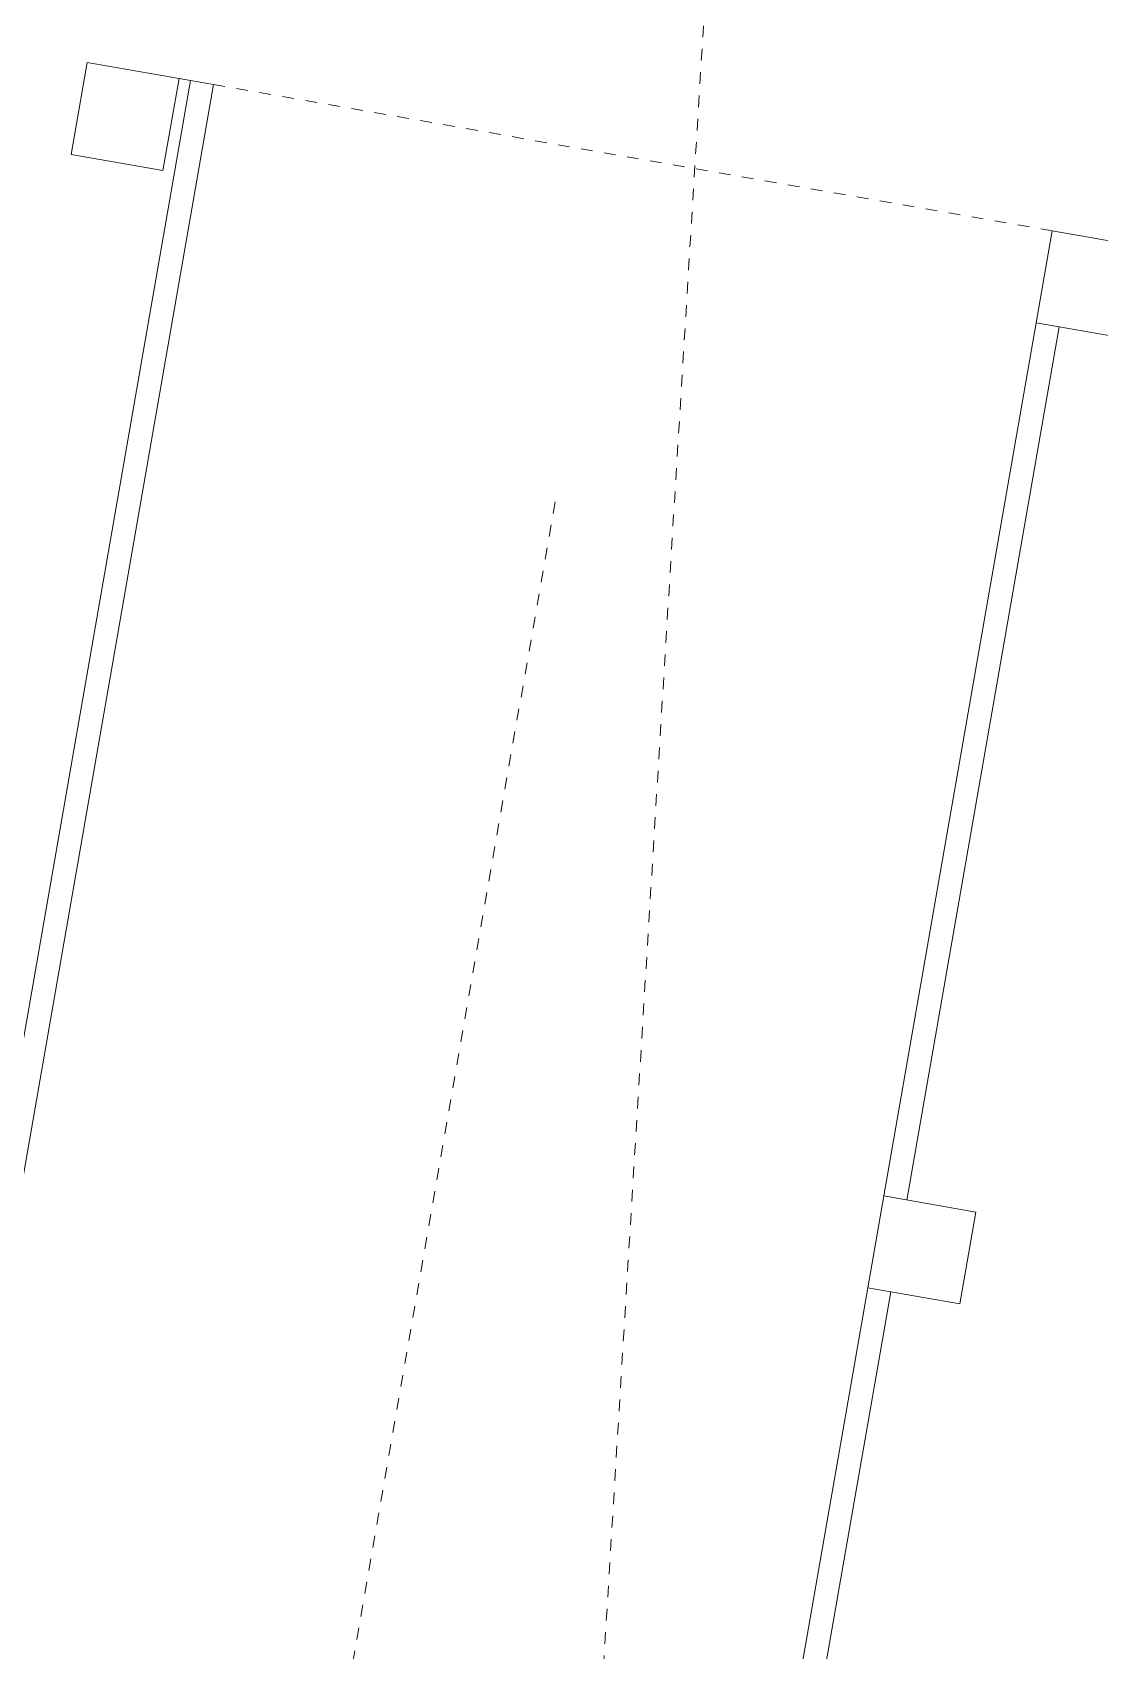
# Model space of a CAD drawing. Extents: x 274235 to 276654, y 142848 to 144425.
# Drawn here: x 275956.52 to 275965.67, y 143078.82 to 143092.69 of the extents above; entities that cross this region are included whole.
import ezdxf

# ---------------------------------------------------------------- set-up
doc = ezdxf.new("R2010")
doc.units = 0
doc.header["$LTSCALE"] = 1.5
doc.linetypes.add('ACM-G-HIDDEN2', pattern=[4.7625, 3.175, -1.5875])
doc.linetypes.add('IMPORT-SITE-SETBACK$0$_ACM-G-DIVIDE _2_', pattern=[31.75, 12.7, -6.35, 0, -6.35, 0, -6.35])
doc.layers.get('0').update_dxf_attribs({"linetype": 'CONTINUOUS', "lineweight": 0})
for name, color, linetype, lineweight in [('_ACM-A-DETL', 7, 'CONTINUOUS', 5), ('_ACM-A-WALL-FULL', 6, 'CONTINUOUS', 13), ('_ACM-S-STRU-CLOS', 5, 'CONTINUOUS', 5), ('SITE for basement_dwg', 8, 'CONTINUOUS', 5), ('SITE-SETBACK$0$_ACM-A-SITE-SETB-GREN', 7, 'IMPORT-SITE-SETBACK$0$_ACM-G-DIVIDE _2_', 18)]:
    doc.layers.add(name, color=color, linetype=linetype, lineweight=lineweight)

# ---------------------------------------------------------------- blocks, each defined once
blk = doc.blocks.new('SITE for basement_dwg-3947335-B1_Working')
at = {"layer": 'SITE-SETBACK$0$_ACM-A-SITE-SETB-GREN', "flags": 128}
blk.add_lwpolyline([(97632, 123288), (98317, 99748), (104047, 48720), (105298, 42930)], dxfattribs=at)
blk = doc.blocks.new('M_Concrete-Rectangular-Column - 800 x 800mm-V836-B1_Working')
at = {"layer": '_ACM-A-DETL', "color": 250}
for p, q in [((400, 400), (-400, 400)), ((-400, 400), (-400, -400)), ((400, -400), (400, 400)), ((-400, -400), (400, -400))]:
    blk.add_line(p, q, dxfattribs=at)
blk = doc.blocks.new('M_Concrete-Rectangular-Column - 800 x 800mm-V846-B1_Working')
at = {"layer": '_ACM-A-DETL', "color": 250}
for p, q in [((400, 400), (-400, 400)), ((-400, 400), (-400, -400)), ((400, -400), (400, 400)), ((-400, -400), (400, -400))]:
    blk.add_line(p, q, dxfattribs=at)
blk = doc.blocks.new('M_Concrete-Rectangular-Column - 800 x 800mm-V847-B1_Working')
at = {"layer": '_ACM-A-DETL', "color": 250}
for p, q in [((400, 400), (-400, 400)), ((-400, 400), (-400, -400)), ((400, -400), (400, 400)), ((-400, -400), (400, -400))]:
    blk.add_line(p, q, dxfattribs=at)
blk = doc.blocks.new('BASEMENT20250512')
at = {"layer": '_ACM-A-DETL', "color": 250, "linetype": 'ACM-G-HIDDEN2'}
for p, q in [((715004.1245, 638404.5657), (715104.1244, 638404.5657)), ((715304.1244, 638404.5657), (722604.1244, 638404.5657)), ((718804.1244, 617683.0461), (718804.1244, 635404.5657))]:
    blk.add_line(p, q, dxfattribs=at)
at = {"layer": '_ACM-A-WALL-FULL', "lineweight": 9}
for p, q in [((715104.1244, 638404.5657), (715104.1244, 621604.5658)), ((715304.1244, 638404.5657), (715104.1244, 638404.5657)), ((715304.1244, 617683.0461), (715304.1244, 638404.5657)), ((722604.1244, 637604.5657), (722604.1244, 630004.5657)), ((722804.1244, 630004.5657), (722804.1244, 637604.5657)), ((722604.1244, 629204.5657), (722604.1244, 621604.5658)), ((722804.1244, 621604.5658), (722804.1244, 629204.5657))]:
    blk.add_line(p, q, dxfattribs=at)
at = {"layer": '_ACM-S-STRU-CLOS'}
for name, p in [('M_Concrete-Rectangular-Column - 800 x 800mm-V836-B1_Working', (714604.1245, 638004.5657)), ('M_Concrete-Rectangular-Column - 800 x 800mm-V846-B1_Working', (723004.1244, 638004.5657)), ('M_Concrete-Rectangular-Column - 800 x 800mm-V847-B1_Working', (723004.1244, 629604.5657))]:
    blk.add_blockref(name, p, dxfattribs=at)
at = {"layer": 'SITE for basement_dwg', "color": 250}
blk.add_blockref('SITE for basement_dwg-3947335-B1_Working', (617306.3804, 573116.7708), dxfattribs=at)

msp = doc.modelspace()

# ---------------------------------------------------------------- block references
at = {"xscale": 0.0009999999999999994, "yscale": 0.001, "zscale": 0.001, "rotation": 350.1075696352769}
msp.add_blockref('BASEMENT20250512', (275143.722, 142586.221), dxfattribs=at)

doc.saveas('drawing.dxf')
